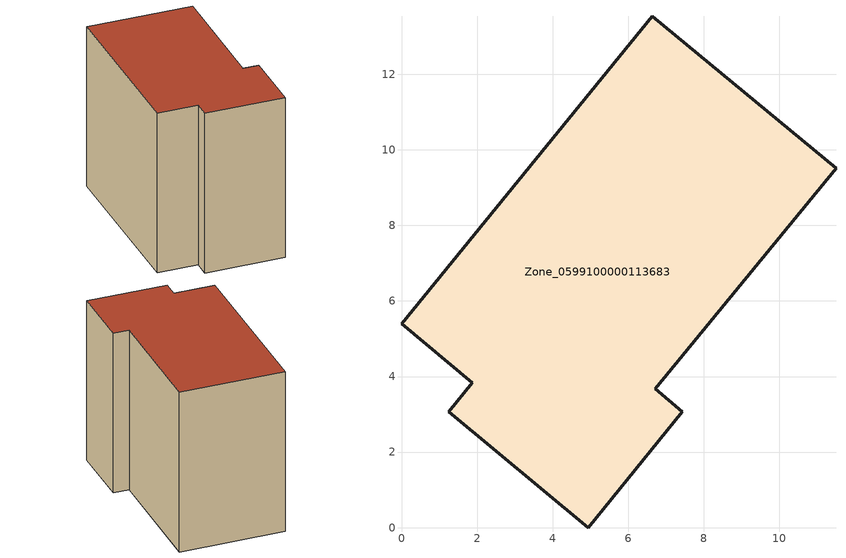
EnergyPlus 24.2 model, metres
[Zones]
Zone_0599100000113683
 floor ground (C_G): 1.25,3.07 1.88,3.83 0,5.39 6.63,13.53 11.5,9.51 6.71,3.68 7.43,3.07 4.94,0 z0
 wall outside (C_F): 1.88,3.83 1.25,3.07 4.94,0 7.43,3.07 6.71,3.68 11.5,9.51 6.63,13.53 0,5.39 1.88,3.83 z0:10.16
 roof outside (C_R): 6.63,13.53 0,5.39 1.88,3.83 1.25,3.07 4.94,0 7.43,3.07 6.71,3.68 11.5,9.51 z10.16
[BUILDING]
Pand.0599100000113683: North Axis=0; Terrain=City; Loads Convergence Tolerance Value=0.04; Temperature Convergence Tolerance Value=0.4; Solar Distribution=FullExterior; Maximum Number of Warmup Days=25; Minimum Number of Warmup Days=1
[Site:Location]
Rotterdam.The.Hague.AP_ZH_NLD Design_Conditions: Latitude=51.96; Longitude=4.45; Time Zone=1; Elevation=-4.5
[SITE:GROUNDTEMPERATURE:BUILDINGSURFACE]
18, 18, 18, 18, 18, 18, 18, 18, 18, 18, 18, 18
[MATERIAL] Thermal Absorptance=0.9; Solar Absorptance=0.7; Visible Absorptance=0.7
Name | Roughness | Thickness | Conductivity | Density | Specific Heat
G.TC.1946 | MediumSmooth | 0.15 | 1 | 540 | 1210
F.TC.1946 | Rough | 0.3 | 0.857143 | 1920 | 840
R.TC.1946 | MediumRough | 0.2 | 0.909091 | 1500 | 1000
[CONSTRUCTION]
C_G: G.TC.1946
C_F: F.TC.1946
C_R: R.TC.1946
[ZONE]
Zone_0599100000113683: Type=1; Multiplier=1; Ceiling Height=Autocalculate; Volume=Autocalculate; Floor Area=autocalculate; Part of Total Floor Area=Yes
[ZONEINFILTRATION:DESIGNFLOWRATE]
Infil_Zone_0599100000113683: Zone or ZoneList or Space or SpaceList=Zone_0599100000113683; Schedule=AlwaysOn; Design Flow Rate Calculation Method=Flow/Area; Flow Rate per Floor Area=0.003; Constant Term Coefficient=1; Temperature Term Coefficient=0; Velocity Term Coefficient=0; Velocity Squared Term Coefficient=0
[HVACTEMPLATE:ZONE:IDEALLOADSAIRSYSTEM]
Zone_0599100000113683: Maximum Heating Supply Air Temperature=50; Minimum Cooling Supply Air Temperature=13; Maximum Heating Supply Air Humidity Ratio=0.0156; Minimum Cooling Supply Air Humidity Ratio=0.0077; Heating Limit=NoLimit; Cooling Limit=NoLimit; Dehumidification Control Type=ConstantSensibleHeatRatio; Cooling Sensible Heat Ratio=0.7; Dehumidification Setpoint=60; Humidification Control Type=None; Humidification Setpoint=30; Outdoor Air Method=None; Outdoor Air Flow Rate per Person=0.00944; Outdoor Air Flow Rate per Zone Floor Area=0; Outdoor Air Flow Rate per Zone=0; Demand Controlled Ventilation Type=None; Outdoor Air Economizer Type=NoEconomizer; Heat Recovery Type=None; Sensible Heat Recovery Effectiveness=0.7; Latent Heat Recovery Effectiveness=0.65
[ZONECONTROL:THERMOSTAT]
ThermostatControl_Zone_0599100000113683: Zone or ZoneList=Zone_0599100000113683; Control Type Schedule=DualSetpointControlType; Control 1=Thermostat_Zone_0599100000113683; Temperature Difference Between Cutout And Setpoint=0
[THERMOSTATSETPOINT:DUALSETPOINT]
Thermostat_Zone_0599100000113683: Heating Setpoint Temperature Schedule=HeatingSetpoint_Zone_0599100000113683; Cooling Setpoint Temperature Schedule=CoolingSetpoint_Zone_0599100000113683
[SCHEDULE:COMPACT]
HeatingSetpoint_Zone_0599100000113683: Through: 12/31, For: AllDays, Until: 24:00, 21
CoolingSetpoint_Zone_0599100000113683: Through: 12/31, For: AllDays, Until: 24:00, 24
DualSetpointControlType: Through: 12/31, For: AllDays, Until: 24:00, 4
AlwaysOn: Through: 12/31, For: AllDays, Until: 24:00, 1
